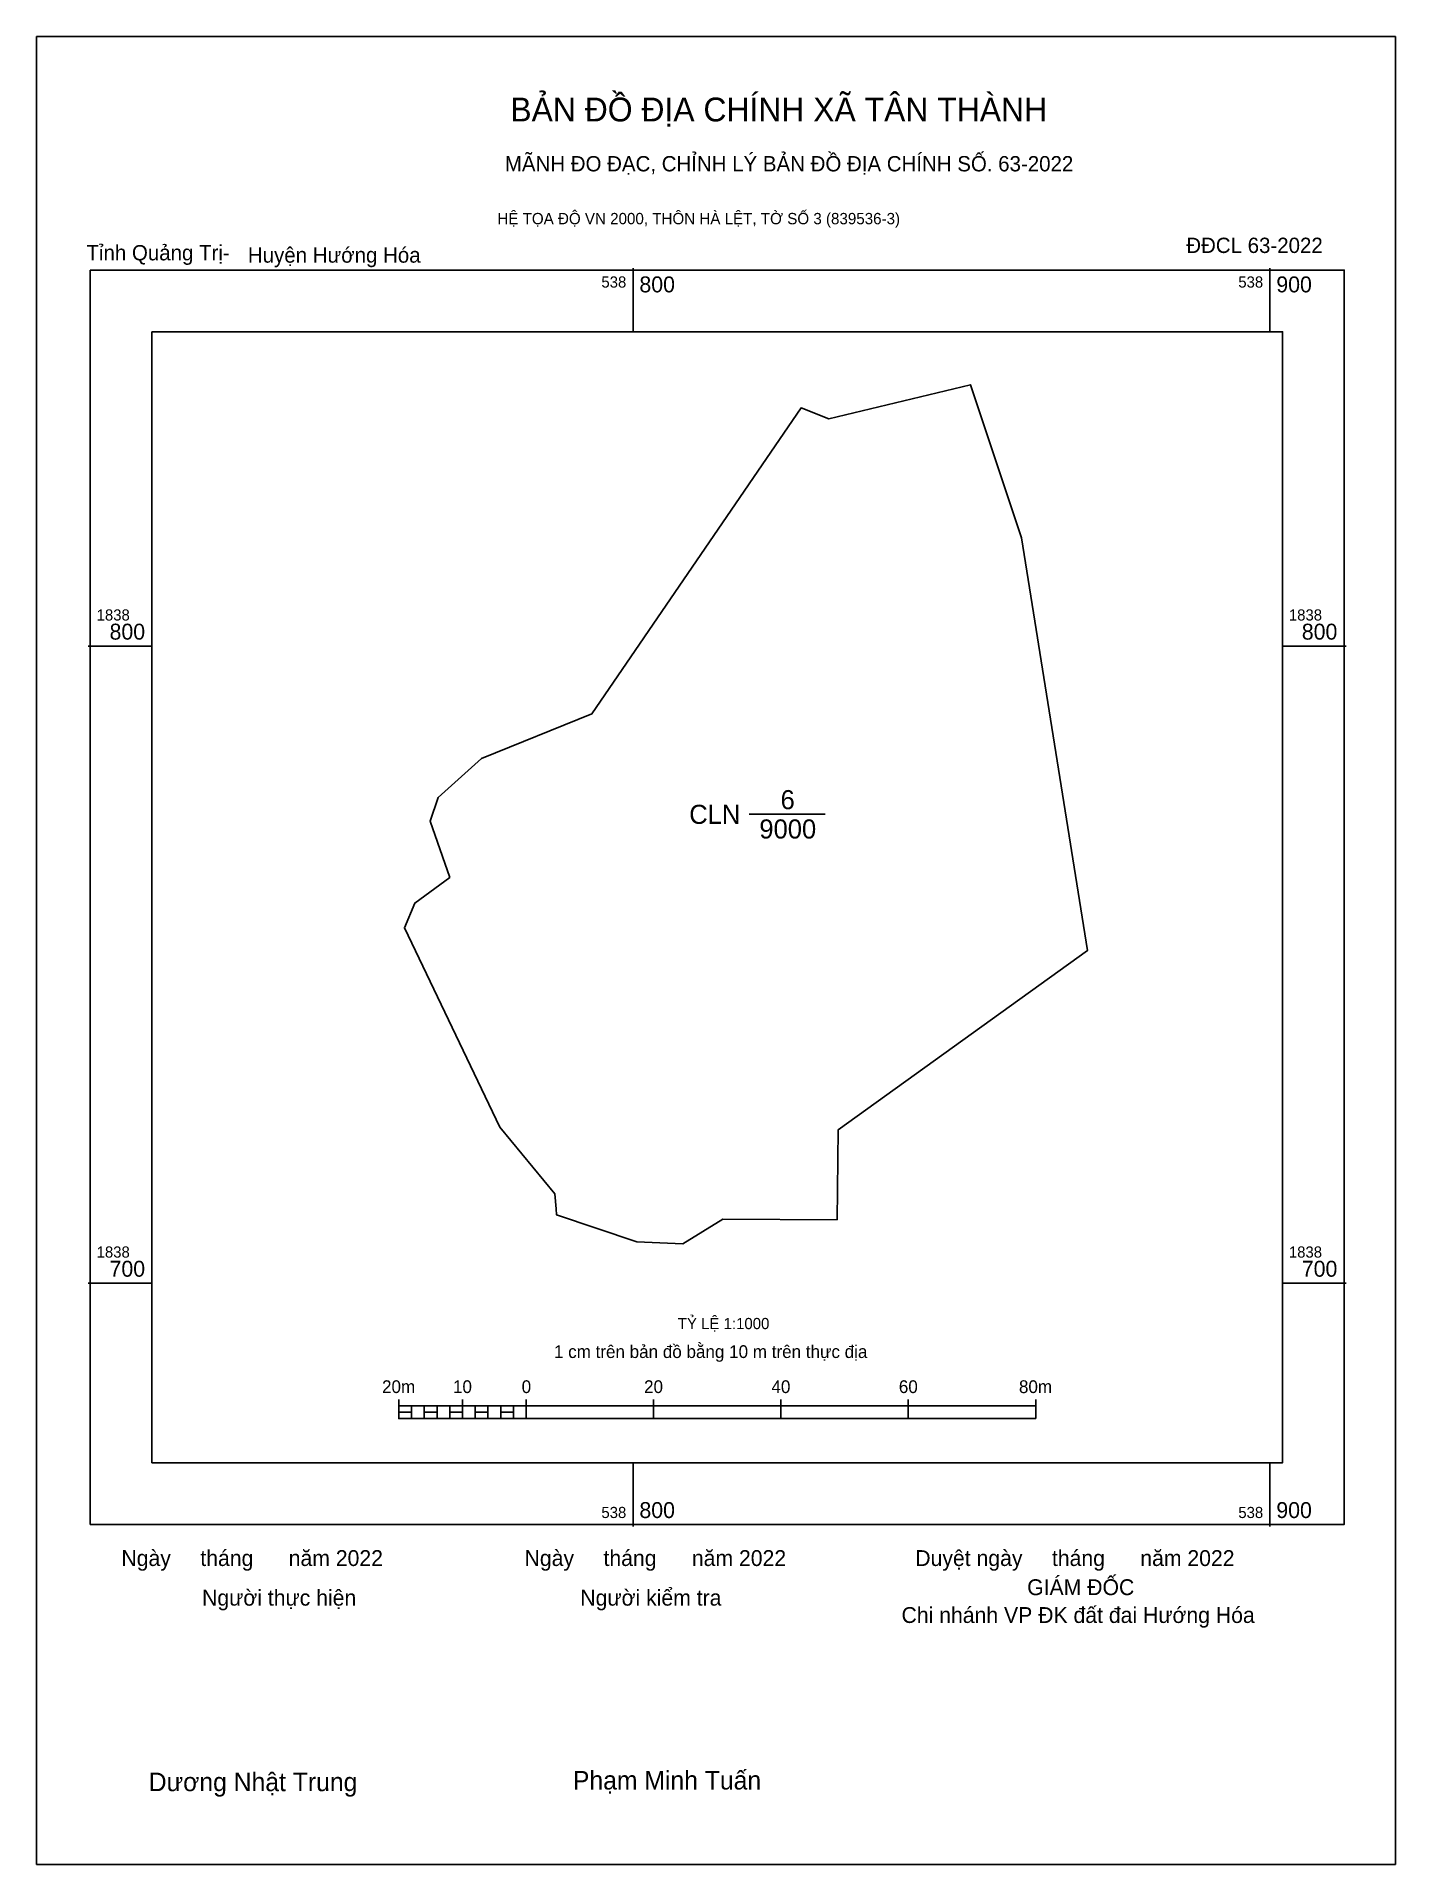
# Model space of a CAD drawing. Extents: x 538706 to 538920, y 1838609 to 1838896.
import ezdxf

# ---------------------------------------------------------------- set-up
doc = ezdxf.new("R2010")
doc.units = 0
for name, color, linetype in [('Level 10', 7, 'Continuous'), ('Level 13', 7, 'Continuous'), ('Level 15', 7, 'Continuous'), ('Level 27', 7, 'Continuous'), ('Level 6', 7, 'Continuous'), ('Level 62', 7, 'Continuous'), ('Level 63', 7, 'Continuous'), ('Level 9', 7, 'Continuous')]:
    doc.layers.add(name, color=color, linetype=linetype)

msp = doc.modelspace()

# ---------------------------------------------------------------- linework, layer by layer
at = {"layer": 'Level 10'}
msp.add_line((538818.21, 1838773.58), (538830.16, 1838773.58), dxfattribs=at)
msp.add_lwpolyline([(538830.73, 1838835.67), (538853, 1838841), (538861, 1838817), (538871.33, 1838752.2), (538832.22, 1838724.06), (538832.04, 1838709.94), (538814.08, 1838710.03), (538807.82, 1838706.15), (538800.61, 1838706.46), (538788, 1838710.7), (538787.92, 1838711.64), (538787.73, 1838714.01), (538779.08, 1838724.45), (538764.11, 1838755.78), (538765.75, 1838759.66), (538771.21, 1838763.68), (538768.13, 1838772.48), (538769.4, 1838776.24), (538776.2, 1838782.35), (538793.53, 1838789.36), (538826.38, 1838837.38)], close=True, dxfattribs=at)
at = {"layer": 'Level 15'}
msp.add_lwpolyline([(538706.35, 1838895.66), (538919.7, 1838895.66), (538919.7, 1838608.75), (538706.35, 1838608.75)], close=True, dxfattribs=at)
at = {"layer": 'Level 27'}
for p, q in [((538830.73, 1838835.67), (538830.73, 1838835.68)), ((538871.33, 1838752.2), (538871.33, 1838752.19)), ((538832.04, 1838709.94), (538832.05, 1838709.94))]:
    msp.add_line(p, q, dxfattribs=at)
at = {"layer": 'Level 62'}
msp.add_lwpolyline([(538724.46, 1838849.32), (538901.97, 1838849.32), (538901.97, 1838671.81), (538724.46, 1838671.81)], close=True, dxfattribs=at)
at = {"layer": 'Level 63'}
for p, q in [((538800, 1838859.32), (538800, 1838849.32)), ((538900, 1838859.32), (538900, 1838849.32)), ((538714.46, 1838800), (538724.46, 1838800)), ((538901.97, 1838800), (538911.97, 1838800)), ((538714.46, 1838700), (538724.46, 1838700)), ((538901.97, 1838700), (538911.97, 1838700)), ((538763.22, 1838681.74), (538763.22, 1838678.74)), ((538763.22, 1838680.74), (538863.22, 1838680.74)), ((538765.22, 1838680.74), (538765.22, 1838678.74)), ((538767.22, 1838680.74), (538767.22, 1838678.74)), ((538769.22, 1838680.74), (538769.22, 1838678.74)), ((538771.22, 1838680.74), (538771.22, 1838678.74)), ((538773.22, 1838681.74), (538773.22, 1838678.74)), ((538773.22, 1838680.74), (538773.22, 1838678.74)), ((538775.22, 1838680.74), (538775.22, 1838678.74)), ((538777.22, 1838680.74), (538777.22, 1838678.74)), ((538779.22, 1838680.74), (538779.22, 1838678.74)), ((538781.22, 1838680.74), (538781.22, 1838678.74)), ((538783.22, 1838681.74), (538783.22, 1838678.74)), ((538783.22, 1838680.74), (538783.22, 1838678.74)), ((538803.22, 1838681.74), (538803.22, 1838678.74)), ((538823.22, 1838681.74), (538823.22, 1838678.74)), ((538843.22, 1838681.74), (538843.22, 1838678.74)), ((538863.22, 1838681.74), (538863.22, 1838678.74)), ((538763.22, 1838678.74), (538863.22, 1838678.74)), ((538800, 1838671.81), (538800, 1838661.81)), ((538900, 1838671.81), (538900, 1838661.81))]:
    msp.add_line(p, q, dxfattribs=at)
for points in [[(538714.78, 1838859.01), (538911.66, 1838859.01), (538911.66, 1838662.12), (538714.78, 1838662.12)], [(538763.22, 1838679.74), (538765.22, 1838679.74), (538765.22, 1838678.74), (538763.22, 1838678.74)], [(538763.22, 1838679.74), (538765.22, 1838679.74), (538765.22, 1838678.74), (538763.22, 1838678.74)], [(538767.22, 1838679.74), (538769.22, 1838679.74), (538769.22, 1838678.74), (538767.22, 1838678.74)], [(538771.22, 1838679.74), (538773.22, 1838679.74), (538773.22, 1838678.74), (538771.22, 1838678.74)], [(538775.22, 1838679.74), (538777.22, 1838679.74), (538777.22, 1838678.74), (538775.22, 1838678.74)], [(538779.22, 1838679.74), (538781.22, 1838679.74), (538781.22, 1838678.74), (538779.22, 1838678.74)]]:
    msp.add_lwpolyline(points, close=True, dxfattribs=at)

# ---------------------------------------------------------------- texts
at = {"layer": 'Level 13'}
for s, p in [('CLN', (538808.82, 1838772.08)), ('6', (538823.16, 1838774.38)), ('9000', (538819.83, 1838769.78))]:
    msp.add_text(s, height=3, dxfattribs=at).set_placement(p)
at = {"layer": 'Level 6'}
msp.add_text('TỶ LỆ 1:1000', height=1.7579, dxfattribs=at).set_placement((538807.03, 1838692.77))
at = {"layer": 'Level 63'}
for s, height, p in [('BẢN ĐỒ ĐỊA CHÍNH XÃ TÂN THÀNH', 3.7437, (538780.73, 1838882.34)), ('MÃNH ĐO ĐẠC, CHỈNH LÝ BẢN ĐỒ ĐỊA CHÍNH SỐ. 63-2022', 2.4022, (538779.87, 1838874.5)), ('HỆ TỌA ĐỘ VN 2000, THÔN HÀ LỆT, TỜ SỐ 3 (839536-3)', 1.7782, (538778.7, 1838866.2)), ('538', 1.75, (538795.03, 1838856.26)), ('800', 2.5, (538801, 1838855.51)), ('538', 1.75, (538895.03, 1838856.26)), ('900', 2.5, (538901, 1838855.51)), ('1838', 1.75, (538715.78, 1838804)), ('800', 2.5, (538717.81, 1838801)), ('1838', 1.75, (538902.97, 1838804)), ('800', 2.5, (538905, 1838801)), ('1838', 1.75, (538715.78, 1838704)), ('700', 2.5, (538717.81, 1838701)), ('1838', 1.75, (538902.97, 1838704)), ('700', 2.5, (538905, 1838701)), ('1 cm trên bản đồ bằng 10 m trên thực địa', 2, (538787.58, 1838688.24)), ('20m', 2, (538760.59, 1838682.74)), ('10', 2, (538771.73, 1838682.74)), ('0', 2, (538782.51, 1838682.74)), ('20', 2, (538801.73, 1838682.74)), ('40', 2, (538821.73, 1838682.74)), ('60', 2, (538841.73, 1838682.74)), ('80m', 2, (538860.59, 1838682.74)), ('538', 1.75, (538795.03, 1838663.12)), ('800', 2.5, (538801, 1838663.12)), ('538', 1.75, (538895.03, 1838663.12)), ('900', 2.5, (538901, 1838663.12)), ('Ngày     tháng      năm 2022', 2.4883, (538719.67, 1838655.59)), ('Ngày     tháng      năm 2022', 2.4883, (538782.97, 1838655.59)), ('Duyệt ngày     tháng      năm 2022', 2.4883, (538844.31, 1838655.59)), ('Người thực hiện', 2.4883, (538732.33, 1838649.37)), ('Người kiểm tra', 2.4883, (538791.72, 1838649.37)), ('GIÁM ĐỐC', 2.488, (538861.88, 1838651.02)), ('Chi nhánh VP ĐK đất đai Hướng Hóa', 2.4883, (538842.15, 1838646.65)), ('Dương Nhật Trung', 2.9024, (538723.96, 1838620.25)), ('Phạm Minh Tuấn', 2.9024, (538790.56, 1838620.51))]:
    msp.add_text(s, height=height, dxfattribs=at).set_placement(p)
at = {"layer": 'Level 9'}
for s, p in [('ĐĐCL 63-2022', (538886.86, 1838861.69)), ('Tỉnh Quảng Trị-', (538714.18, 1838860.53)), ('Huyện Hướng Hóa', (538739.53, 1838860.17))]:
    msp.add_text(s, height=2.4022, dxfattribs=at).set_placement(p)

doc.saveas('drawing.dxf')
